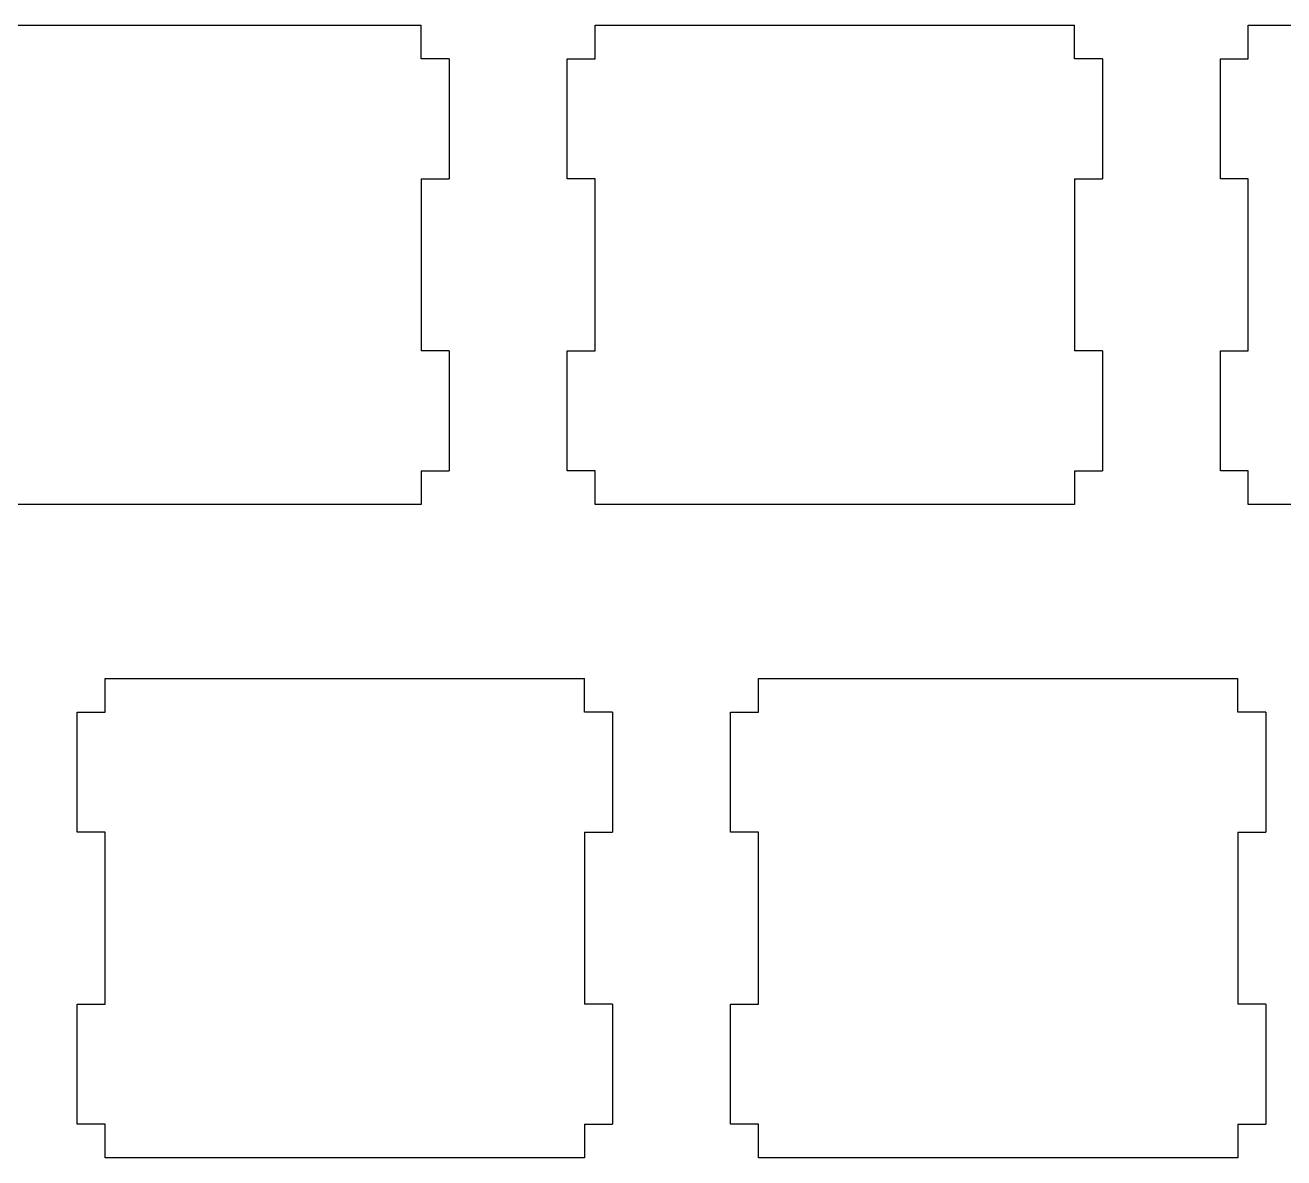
# Model space of a CAD drawing. Extents: x 16 to 306, y 20 to 120.
# Drawn here: x 189.7 to 226.31, y 43.77 to 76.72 of the extents above; entities that cross this region are included whole.
import ezdxf

# ---------------------------------------------------------------- set-up
doc = ezdxf.new("R2010")
doc.units = 0
doc.layers.add('LAYER_1', color=7, linetype='CONTINUOUS')

msp = doc.modelspace()

# ---------------------------------------------------------------- linework, layer by layer
at = {"layer": 'LAYER_1', "linetype": 'BYBLOCK'}
for points in [[(189.452, 76.718, 0), (190.14, 76.718, 0), (190.888, 76.718, 0), (191.685, 76.718, 0), (192.519, 76.718, 0), (193.376, 76.718, 0), (194.246, 76.718, 0), (195.115, 76.718, 0), (195.973, 76.718, 0), (196.806, 76.718, 0), (197.603, 76.718, 0), (198.351, 76.718, 0), (199.039, 76.718, 0), (199.655, 76.718, 0), (200.185, 76.718, 0), (200.619, 76.718, 0), (200.944, 76.718, 0), (201.148, 76.718, 0), (201.218, 76.718, 0)], [(201.218, 75.739, 0), (201.218, 75.744, 0), (201.218, 75.759, 0), (201.218, 75.781, 0), (201.218, 75.812, 0), (201.218, 75.849, 0), (201.218, 75.892, 0), (201.218, 75.94, 0), (201.218, 75.993, 0), (201.218, 76.049, 0), (201.218, 76.107, 0), (201.218, 76.168, 0), (201.218, 76.229, 0), (201.218, 76.29, 0), (201.218, 76.35, 0), (201.218, 76.408, 0), (201.218, 76.464, 0), (201.218, 76.517, 0), (201.218, 76.565, 0), (201.218, 76.608, 0), (201.218, 76.645, 0), (201.218, 76.676, 0), (201.218, 76.699, 0), (201.218, 76.713, 0), (201.218, 76.718, 0)], [(206.273, 76.718, 0), (206.344, 76.718, 0), (206.547, 76.718, 0), (206.872, 76.718, 0), (207.306, 76.718, 0), (207.837, 76.718, 0), (208.452, 76.718, 0), (209.14, 76.718, 0), (209.888, 76.718, 0), (210.685, 76.718, 0), (211.519, 76.718, 0), (212.376, 76.718, 0), (213.246, 76.718, 0), (214.115, 76.718, 0), (214.973, 76.718, 0), (215.806, 76.718, 0), (216.603, 76.718, 0), (217.351, 76.718, 0), (218.039, 76.718, 0), (218.655, 76.718, 0), (219.185, 76.718, 0), (219.619, 76.718, 0), (219.944, 76.718, 0), (220.148, 76.718, 0), (220.218, 76.718, 0)], [(206.273, 75.739, 0), (206.273, 75.744, 0), (206.273, 75.759, 0), (206.273, 75.781, 0), (206.273, 75.812, 0), (206.273, 75.849, 0), (206.273, 75.892, 0), (206.273, 75.94, 0), (206.273, 75.993, 0), (206.273, 76.049, 0), (206.273, 76.107, 0), (206.273, 76.168, 0), (206.273, 76.229, 0), (206.273, 76.29, 0), (206.273, 76.35, 0), (206.273, 76.408, 0), (206.273, 76.464, 0), (206.273, 76.517, 0), (206.273, 76.565, 0), (206.273, 76.608, 0), (206.273, 76.645, 0), (206.273, 76.676, 0), (206.273, 76.699, 0), (206.273, 76.713, 0), (206.273, 76.718, 0)], [(220.218, 75.739, 0), (220.218, 75.744, 0), (220.218, 75.759, 0), (220.218, 75.781, 0), (220.218, 75.812, 0), (220.218, 75.849, 0), (220.218, 75.892, 0), (220.218, 75.94, 0), (220.218, 75.993, 0), (220.218, 76.049, 0), (220.218, 76.107, 0), (220.218, 76.168, 0), (220.218, 76.229, 0), (220.218, 76.29, 0), (220.218, 76.35, 0), (220.218, 76.408, 0), (220.218, 76.464, 0), (220.218, 76.517, 0), (220.218, 76.565, 0), (220.218, 76.608, 0), (220.218, 76.645, 0), (220.218, 76.676, 0), (220.218, 76.699, 0), (220.218, 76.713, 0), (220.218, 76.718, 0)], [(225.273, 76.718, 0), (225.344, 76.718, 0), (225.547, 76.718, 0), (225.872, 76.718, 0), (226.306, 76.718, 0), (226.837, 76.718, 0)], [(225.273, 75.739, 0), (225.273, 75.744, 0), (225.273, 75.759, 0), (225.273, 75.781, 0), (225.273, 75.812, 0), (225.273, 75.849, 0), (225.273, 75.892, 0), (225.273, 75.94, 0), (225.273, 75.993, 0), (225.273, 76.049, 0), (225.273, 76.107, 0), (225.273, 76.168, 0), (225.273, 76.229, 0), (225.273, 76.29, 0), (225.273, 76.35, 0), (225.273, 76.408, 0), (225.273, 76.464, 0), (225.273, 76.517, 0), (225.273, 76.565, 0), (225.273, 76.608, 0), (225.273, 76.645, 0), (225.273, 76.676, 0), (225.273, 76.699, 0), (225.273, 76.713, 0), (225.273, 76.718, 0)], [(202.03, 75.739, 0), (202.025, 75.739, 0), (202.014, 75.739, 0), (201.995, 75.739, 0), (201.969, 75.739, 0), (201.939, 75.739, 0), (201.903, 75.739, 0), (201.863, 75.739, 0), (201.819, 75.739, 0), (201.773, 75.739, 0), (201.724, 75.739, 0), (201.674, 75.739, 0), (201.624, 75.739, 0), (201.573, 75.739, 0), (201.523, 75.739, 0), (201.475, 75.739, 0), (201.429, 75.739, 0), (201.385, 75.739, 0), (201.345, 75.739, 0), (201.309, 75.739, 0), (201.278, 75.739, 0), (201.253, 75.739, 0), (201.234, 75.739, 0), (201.222, 75.739, 0), (201.218, 75.739, 0)], [(202.03, 75.739, 0), (202.03, 75.722, 0), (202.03, 75.671, 0), (202.03, 75.589, 0), (202.03, 75.48, 0), (202.03, 75.348, 0), (202.03, 75.193, 0), (202.03, 75.021, 0), (202.03, 74.833, 0), (202.03, 74.634, 0), (202.03, 74.425, 0), (202.03, 74.21, 0), (202.03, 73.992, 0), (202.03, 73.774, 0), (202.03, 73.56, 0), (202.03, 73.351, 0), (202.03, 73.151, 0), (202.03, 72.964, 0), (202.03, 72.791, 0), (202.03, 72.637, 0), (202.03, 72.504, 0), (202.03, 72.396, 0), (202.03, 72.314, 0), (202.03, 72.263, 0), (202.03, 72.245, 0)], [(205.462, 72.245, 0), (205.462, 72.263, 0), (205.462, 72.314, 0), (205.462, 72.396, 0), (205.462, 72.504, 0), (205.462, 72.637, 0), (205.462, 72.791, 0), (205.462, 72.964, 0), (205.462, 73.151, 0), (205.462, 73.351, 0), (205.462, 73.56, 0), (205.462, 73.774, 0), (205.462, 73.992, 0), (205.462, 74.21, 0), (205.462, 74.425, 0), (205.462, 74.634, 0), (205.462, 74.833, 0), (205.462, 75.021, 0), (205.462, 75.193, 0), (205.462, 75.348, 0), (205.462, 75.48, 0), (205.462, 75.589, 0), (205.462, 75.671, 0), (205.462, 75.722, 0), (205.462, 75.739, 0)], [(205.462, 75.739, 0), (205.466, 75.739, 0), (205.478, 75.739, 0), (205.497, 75.739, 0), (205.522, 75.739, 0), (205.553, 75.739, 0), (205.588, 75.739, 0), (205.628, 75.739, 0), (205.672, 75.739, 0), (205.718, 75.739, 0), (205.767, 75.739, 0), (205.817, 75.739, 0), (205.867, 75.739, 0), (205.918, 75.739, 0), (205.968, 75.739, 0), (206.016, 75.739, 0), (206.063, 75.739, 0), (206.106, 75.739, 0), (206.146, 75.739, 0), (206.182, 75.739, 0), (206.213, 75.739, 0), (206.238, 75.739, 0), (206.257, 75.739, 0), (206.269, 75.739, 0), (206.273, 75.739, 0)], [(221.03, 75.739, 0), (221.025, 75.739, 0), (221.014, 75.739, 0), (220.995, 75.739, 0), (220.969, 75.739, 0), (220.939, 75.739, 0), (220.903, 75.739, 0), (220.863, 75.739, 0), (220.819, 75.739, 0), (220.773, 75.739, 0), (220.724, 75.739, 0), (220.674, 75.739, 0), (220.624, 75.739, 0), (220.573, 75.739, 0), (220.523, 75.739, 0), (220.475, 75.739, 0), (220.429, 75.739, 0), (220.385, 75.739, 0), (220.345, 75.739, 0), (220.309, 75.739, 0), (220.278, 75.739, 0), (220.253, 75.739, 0), (220.234, 75.739, 0), (220.222, 75.739, 0), (220.218, 75.739, 0)], [(221.03, 75.739, 0), (221.03, 75.722, 0), (221.03, 75.671, 0), (221.03, 75.589, 0), (221.03, 75.48, 0), (221.03, 75.348, 0), (221.03, 75.193, 0), (221.03, 75.021, 0), (221.03, 74.833, 0), (221.03, 74.634, 0), (221.03, 74.425, 0), (221.03, 74.21, 0), (221.03, 73.992, 0), (221.03, 73.774, 0), (221.03, 73.56, 0), (221.03, 73.351, 0), (221.03, 73.151, 0), (221.03, 72.964, 0), (221.03, 72.791, 0), (221.03, 72.637, 0), (221.03, 72.504, 0), (221.03, 72.396, 0), (221.03, 72.314, 0), (221.03, 72.263, 0), (221.03, 72.245, 0)], [(224.462, 72.245, 0), (224.462, 72.263, 0), (224.462, 72.314, 0), (224.462, 72.396, 0), (224.462, 72.504, 0), (224.462, 72.637, 0), (224.462, 72.791, 0), (224.462, 72.964, 0), (224.462, 73.151, 0), (224.462, 73.351, 0), (224.462, 73.56, 0), (224.462, 73.774, 0), (224.462, 73.992, 0), (224.462, 74.21, 0), (224.462, 74.425, 0), (224.462, 74.634, 0), (224.462, 74.833, 0), (224.462, 75.021, 0), (224.462, 75.193, 0), (224.462, 75.348, 0), (224.462, 75.48, 0), (224.462, 75.589, 0), (224.462, 75.671, 0), (224.462, 75.722, 0), (224.462, 75.739, 0)], [(224.462, 75.739, 0), (224.466, 75.739, 0), (224.478, 75.739, 0), (224.497, 75.739, 0), (224.522, 75.739, 0), (224.553, 75.739, 0), (224.588, 75.739, 0), (224.628, 75.739, 0), (224.672, 75.739, 0), (224.718, 75.739, 0), (224.767, 75.739, 0), (224.817, 75.739, 0), (224.867, 75.739, 0), (224.918, 75.739, 0), (224.968, 75.739, 0), (225.016, 75.739, 0), (225.063, 75.739, 0), (225.106, 75.739, 0), (225.146, 75.739, 0), (225.182, 75.739, 0), (225.213, 75.739, 0), (225.238, 75.739, 0), (225.257, 75.739, 0), (225.269, 75.739, 0), (225.273, 75.739, 0)], [(201.218, 72.245, 0), (201.218, 72.22, 0), (201.218, 72.147, 0), (201.218, 72.031, 0), (201.218, 71.875, 0), (201.218, 71.685, 0), (201.218, 71.464, 0), (201.218, 71.217, 0), (201.218, 70.949, 0), (201.218, 70.663, 0), (201.218, 70.365, 0), (201.218, 70.057, 0), (201.218, 69.745, 0), (201.218, 69.434, 0), (201.218, 69.126, 0), (201.218, 68.827, 0), (201.218, 68.542, 0), (201.218, 68.273, 0), (201.218, 68.027, 0), (201.218, 67.806, 0), (201.218, 67.616, 0), (201.218, 67.46, 0), (201.218, 67.344, 0), (201.218, 67.271, 0), (201.218, 67.245, 0)], [(201.218, 72.245, 0), (201.222, 72.245, 0), (201.234, 72.245, 0), (201.253, 72.245, 0), (201.278, 72.245, 0), (201.309, 72.245, 0), (201.345, 72.245, 0), (201.385, 72.245, 0), (201.429, 72.245, 0), (201.475, 72.245, 0), (201.523, 72.245, 0), (201.573, 72.245, 0), (201.624, 72.245, 0), (201.674, 72.245, 0), (201.724, 72.245, 0), (201.773, 72.245, 0), (201.819, 72.245, 0), (201.863, 72.245, 0), (201.903, 72.245, 0), (201.939, 72.245, 0), (201.969, 72.245, 0), (201.995, 72.245, 0), (202.014, 72.245, 0), (202.025, 72.245, 0), (202.03, 72.245, 0)], [(206.273, 72.245, 0), (206.269, 72.245, 0), (206.257, 72.245, 0), (206.238, 72.245, 0), (206.213, 72.245, 0), (206.182, 72.245, 0), (206.146, 72.245, 0), (206.106, 72.245, 0), (206.063, 72.245, 0), (206.016, 72.245, 0), (205.968, 72.245, 0), (205.918, 72.245, 0), (205.867, 72.245, 0), (205.817, 72.245, 0), (205.767, 72.245, 0), (205.718, 72.245, 0), (205.672, 72.245, 0), (205.628, 72.245, 0), (205.588, 72.245, 0), (205.553, 72.245, 0), (205.522, 72.245, 0), (205.497, 72.245, 0), (205.478, 72.245, 0), (205.466, 72.245, 0), (205.462, 72.245, 0)], [(206.273, 67.245, 0), (206.273, 67.271, 0), (206.273, 67.344, 0), (206.273, 67.46, 0), (206.273, 67.616, 0), (206.273, 67.806, 0), (206.273, 68.027, 0), (206.273, 68.273, 0), (206.273, 68.542, 0), (206.273, 68.827, 0), (206.273, 69.126, 0), (206.273, 69.434, 0), (206.273, 69.745, 0), (206.273, 70.057, 0), (206.273, 70.365, 0), (206.273, 70.663, 0), (206.273, 70.949, 0), (206.273, 71.217, 0), (206.273, 71.464, 0), (206.273, 71.685, 0), (206.273, 71.875, 0), (206.273, 72.031, 0), (206.273, 72.147, 0), (206.273, 72.22, 0), (206.273, 72.245, 0)], [(220.218, 72.245, 0), (220.218, 72.22, 0), (220.218, 72.147, 0), (220.218, 72.031, 0), (220.218, 71.875, 0), (220.218, 71.685, 0), (220.218, 71.464, 0), (220.218, 71.217, 0), (220.218, 70.949, 0), (220.218, 70.663, 0), (220.218, 70.365, 0), (220.218, 70.057, 0), (220.218, 69.745, 0), (220.218, 69.434, 0), (220.218, 69.126, 0), (220.218, 68.827, 0), (220.218, 68.542, 0), (220.218, 68.273, 0), (220.218, 68.027, 0), (220.218, 67.806, 0), (220.218, 67.616, 0), (220.218, 67.46, 0), (220.218, 67.344, 0), (220.218, 67.271, 0), (220.218, 67.245, 0)], [(220.218, 72.245, 0), (220.222, 72.245, 0), (220.234, 72.245, 0), (220.253, 72.245, 0), (220.278, 72.245, 0), (220.309, 72.245, 0), (220.345, 72.245, 0), (220.385, 72.245, 0), (220.429, 72.245, 0), (220.475, 72.245, 0), (220.523, 72.245, 0), (220.573, 72.245, 0), (220.624, 72.245, 0), (220.674, 72.245, 0), (220.724, 72.245, 0), (220.773, 72.245, 0), (220.819, 72.245, 0), (220.863, 72.245, 0), (220.903, 72.245, 0), (220.939, 72.245, 0), (220.969, 72.245, 0), (220.995, 72.245, 0), (221.014, 72.245, 0), (221.025, 72.245, 0), (221.03, 72.245, 0)], [(225.273, 72.245, 0), (225.269, 72.245, 0), (225.257, 72.245, 0), (225.238, 72.245, 0), (225.213, 72.245, 0), (225.182, 72.245, 0), (225.146, 72.245, 0), (225.106, 72.245, 0), (225.063, 72.245, 0), (225.016, 72.245, 0), (224.968, 72.245, 0), (224.918, 72.245, 0), (224.867, 72.245, 0), (224.817, 72.245, 0), (224.767, 72.245, 0), (224.718, 72.245, 0), (224.672, 72.245, 0), (224.628, 72.245, 0), (224.588, 72.245, 0), (224.553, 72.245, 0), (224.522, 72.245, 0), (224.497, 72.245, 0), (224.478, 72.245, 0), (224.466, 72.245, 0), (224.462, 72.245, 0)], [(225.273, 67.245, 0), (225.273, 67.271, 0), (225.273, 67.344, 0), (225.273, 67.46, 0), (225.273, 67.616, 0), (225.273, 67.806, 0), (225.273, 68.027, 0), (225.273, 68.273, 0), (225.273, 68.542, 0), (225.273, 68.827, 0), (225.273, 69.126, 0), (225.273, 69.434, 0), (225.273, 69.745, 0), (225.273, 70.057, 0), (225.273, 70.365, 0), (225.273, 70.663, 0), (225.273, 70.949, 0), (225.273, 71.217, 0), (225.273, 71.464, 0), (225.273, 71.685, 0), (225.273, 71.875, 0), (225.273, 72.031, 0), (225.273, 72.147, 0), (225.273, 72.22, 0), (225.273, 72.245, 0)], [(202.03, 67.245, 0), (202.025, 67.245, 0), (202.014, 67.245, 0), (201.995, 67.245, 0), (201.969, 67.245, 0), (201.939, 67.245, 0), (201.903, 67.245, 0), (201.863, 67.245, 0), (201.819, 67.245, 0), (201.773, 67.245, 0), (201.724, 67.245, 0), (201.674, 67.245, 0), (201.624, 67.245, 0), (201.573, 67.245, 0), (201.523, 67.245, 0), (201.475, 67.245, 0), (201.429, 67.245, 0), (201.385, 67.245, 0), (201.345, 67.245, 0), (201.309, 67.245, 0), (201.278, 67.245, 0), (201.253, 67.245, 0), (201.234, 67.245, 0), (201.222, 67.245, 0), (201.218, 67.245, 0)], [(202.03, 67.245, 0), (202.03, 67.228, 0), (202.03, 67.177, 0), (202.03, 67.095, 0), (202.03, 66.987, 0), (202.03, 66.854, 0), (202.03, 66.699, 0), (202.03, 66.527, 0), (202.03, 66.34, 0), (202.03, 66.14, 0), (202.03, 65.931, 0), (202.03, 65.716, 0), (202.03, 65.498, 0), (202.03, 65.281, 0), (202.03, 65.066, 0), (202.03, 64.857, 0), (202.03, 64.657, 0), (202.03, 64.47, 0), (202.03, 64.297, 0), (202.03, 64.143, 0), (202.03, 64.01, 0), (202.03, 63.902, 0), (202.03, 63.82, 0), (202.03, 63.769, 0), (202.03, 63.751, 0)], [(205.462, 63.751, 0), (205.462, 63.769, 0), (205.462, 63.82, 0), (205.462, 63.902, 0), (205.462, 64.01, 0), (205.462, 64.143, 0), (205.462, 64.297, 0), (205.462, 64.47, 0), (205.462, 64.657, 0), (205.462, 64.857, 0), (205.462, 65.066, 0), (205.462, 65.281, 0), (205.462, 65.498, 0), (205.462, 65.716, 0), (205.462, 65.931, 0), (205.462, 66.14, 0), (205.462, 66.34, 0), (205.462, 66.527, 0), (205.462, 66.699, 0), (205.462, 66.854, 0), (205.462, 66.987, 0), (205.462, 67.095, 0), (205.462, 67.177, 0), (205.462, 67.228, 0), (205.462, 67.245, 0)], [(205.462, 67.245, 0), (205.466, 67.245, 0), (205.478, 67.245, 0), (205.497, 67.245, 0), (205.522, 67.245, 0), (205.553, 67.245, 0), (205.588, 67.245, 0), (205.628, 67.245, 0), (205.672, 67.245, 0), (205.718, 67.245, 0), (205.767, 67.245, 0), (205.817, 67.245, 0), (205.867, 67.245, 0), (205.918, 67.245, 0), (205.968, 67.245, 0), (206.016, 67.245, 0), (206.063, 67.245, 0), (206.106, 67.245, 0), (206.146, 67.245, 0), (206.182, 67.245, 0), (206.213, 67.245, 0), (206.238, 67.245, 0), (206.257, 67.245, 0), (206.269, 67.245, 0), (206.273, 67.245, 0)], [(221.03, 67.245, 0), (221.025, 67.245, 0), (221.014, 67.245, 0), (220.995, 67.245, 0), (220.969, 67.245, 0), (220.939, 67.245, 0), (220.903, 67.245, 0), (220.863, 67.245, 0), (220.819, 67.245, 0), (220.773, 67.245, 0), (220.724, 67.245, 0), (220.674, 67.245, 0), (220.624, 67.245, 0), (220.573, 67.245, 0), (220.523, 67.245, 0), (220.475, 67.245, 0), (220.429, 67.245, 0), (220.385, 67.245, 0), (220.345, 67.245, 0), (220.309, 67.245, 0), (220.278, 67.245, 0), (220.253, 67.245, 0), (220.234, 67.245, 0), (220.222, 67.245, 0), (220.218, 67.245, 0)], [(221.03, 67.245, 0), (221.03, 67.228, 0), (221.03, 67.177, 0), (221.03, 67.095, 0), (221.03, 66.987, 0), (221.03, 66.854, 0), (221.03, 66.699, 0), (221.03, 66.527, 0), (221.03, 66.34, 0), (221.03, 66.14, 0), (221.03, 65.931, 0), (221.03, 65.716, 0), (221.03, 65.498, 0), (221.03, 65.281, 0), (221.03, 65.066, 0), (221.03, 64.857, 0), (221.03, 64.657, 0), (221.03, 64.47, 0), (221.03, 64.297, 0), (221.03, 64.143, 0), (221.03, 64.01, 0), (221.03, 63.902, 0), (221.03, 63.82, 0), (221.03, 63.769, 0), (221.03, 63.751, 0)], [(224.462, 63.751, 0), (224.462, 63.769, 0), (224.462, 63.82, 0), (224.462, 63.902, 0), (224.462, 64.01, 0), (224.462, 64.143, 0), (224.462, 64.297, 0), (224.462, 64.47, 0), (224.462, 64.657, 0), (224.462, 64.857, 0), (224.462, 65.066, 0), (224.462, 65.281, 0), (224.462, 65.498, 0), (224.462, 65.716, 0), (224.462, 65.931, 0), (224.462, 66.14, 0), (224.462, 66.34, 0), (224.462, 66.527, 0), (224.462, 66.699, 0), (224.462, 66.854, 0), (224.462, 66.987, 0), (224.462, 67.095, 0), (224.462, 67.177, 0), (224.462, 67.228, 0), (224.462, 67.245, 0)], [(224.462, 67.245, 0), (224.466, 67.245, 0), (224.478, 67.245, 0), (224.497, 67.245, 0), (224.522, 67.245, 0), (224.553, 67.245, 0), (224.588, 67.245, 0), (224.628, 67.245, 0), (224.672, 67.245, 0), (224.718, 67.245, 0), (224.767, 67.245, 0), (224.817, 67.245, 0), (224.867, 67.245, 0), (224.918, 67.245, 0), (224.968, 67.245, 0), (225.016, 67.245, 0), (225.063, 67.245, 0), (225.106, 67.245, 0), (225.146, 67.245, 0), (225.182, 67.245, 0), (225.213, 67.245, 0), (225.238, 67.245, 0), (225.257, 67.245, 0), (225.269, 67.245, 0), (225.273, 67.245, 0)], [(201.218, 63.751, 0), (201.222, 63.751, 0), (201.234, 63.751, 0), (201.253, 63.751, 0), (201.278, 63.751, 0), (201.309, 63.751, 0), (201.345, 63.751, 0), (201.385, 63.751, 0), (201.429, 63.751, 0), (201.475, 63.751, 0), (201.523, 63.751, 0), (201.573, 63.751, 0), (201.624, 63.751, 0), (201.674, 63.751, 0), (201.724, 63.751, 0), (201.773, 63.751, 0), (201.819, 63.751, 0), (201.863, 63.751, 0), (201.903, 63.751, 0), (201.939, 63.751, 0), (201.969, 63.751, 0), (201.995, 63.751, 0), (202.014, 63.751, 0), (202.025, 63.751, 0), (202.03, 63.751, 0)], [(201.218, 63.751, 0), (201.218, 63.747, 0), (201.218, 63.732, 0), (201.218, 63.709, 0), (201.218, 63.679, 0), (201.218, 63.642, 0), (201.218, 63.599, 0), (201.218, 63.55, 0), (201.218, 63.498, 0), (201.218, 63.442, 0), (201.218, 63.383, 0), (201.218, 63.323, 0), (201.218, 63.262, 0), (201.218, 63.201, 0), (201.218, 63.141, 0), (201.218, 63.082, 0), (201.218, 63.027, 0), (201.218, 62.974, 0), (201.218, 62.926, 0), (201.218, 62.883, 0), (201.218, 62.845, 0), (201.218, 62.815, 0), (201.218, 62.792, 0), (201.218, 62.778, 0), (201.218, 62.773, 0)], [(206.273, 63.751, 0), (206.269, 63.751, 0), (206.257, 63.751, 0), (206.238, 63.751, 0), (206.213, 63.751, 0), (206.182, 63.751, 0), (206.146, 63.751, 0), (206.106, 63.751, 0), (206.063, 63.751, 0), (206.016, 63.751, 0), (205.968, 63.751, 0), (205.918, 63.751, 0), (205.867, 63.751, 0), (205.817, 63.751, 0), (205.767, 63.751, 0), (205.718, 63.751, 0), (205.672, 63.751, 0), (205.628, 63.751, 0), (205.588, 63.751, 0), (205.553, 63.751, 0), (205.522, 63.751, 0), (205.497, 63.751, 0), (205.478, 63.751, 0), (205.466, 63.751, 0), (205.462, 63.751, 0)], [(206.273, 62.773, 0), (206.273, 62.778, 0), (206.273, 62.792, 0), (206.273, 62.815, 0), (206.273, 62.845, 0), (206.273, 62.883, 0), (206.273, 62.926, 0), (206.273, 62.974, 0), (206.273, 63.027, 0), (206.273, 63.082, 0), (206.273, 63.141, 0), (206.273, 63.201, 0), (206.273, 63.262, 0), (206.273, 63.323, 0), (206.273, 63.383, 0), (206.273, 63.442, 0), (206.273, 63.498, 0), (206.273, 63.55, 0), (206.273, 63.599, 0), (206.273, 63.642, 0), (206.273, 63.679, 0), (206.273, 63.709, 0), (206.273, 63.732, 0), (206.273, 63.747, 0), (206.273, 63.751, 0)], [(220.218, 63.751, 0), (220.222, 63.751, 0), (220.234, 63.751, 0), (220.253, 63.751, 0), (220.278, 63.751, 0), (220.309, 63.751, 0), (220.345, 63.751, 0), (220.385, 63.751, 0), (220.429, 63.751, 0), (220.475, 63.751, 0), (220.523, 63.751, 0), (220.573, 63.751, 0), (220.624, 63.751, 0), (220.674, 63.751, 0), (220.724, 63.751, 0), (220.773, 63.751, 0), (220.819, 63.751, 0), (220.863, 63.751, 0), (220.903, 63.751, 0), (220.939, 63.751, 0), (220.969, 63.751, 0), (220.995, 63.751, 0), (221.014, 63.751, 0), (221.025, 63.751, 0), (221.03, 63.751, 0)], [(220.218, 63.751, 0), (220.218, 63.747, 0), (220.218, 63.732, 0), (220.218, 63.709, 0), (220.218, 63.679, 0), (220.218, 63.642, 0), (220.218, 63.599, 0), (220.218, 63.55, 0), (220.218, 63.498, 0), (220.218, 63.442, 0), (220.218, 63.383, 0), (220.218, 63.323, 0), (220.218, 63.262, 0), (220.218, 63.201, 0), (220.218, 63.141, 0), (220.218, 63.082, 0), (220.218, 63.027, 0), (220.218, 62.974, 0), (220.218, 62.926, 0), (220.218, 62.883, 0), (220.218, 62.845, 0), (220.218, 62.815, 0), (220.218, 62.792, 0), (220.218, 62.778, 0), (220.218, 62.773, 0)], [(225.273, 63.751, 0), (225.269, 63.751, 0), (225.257, 63.751, 0), (225.238, 63.751, 0), (225.213, 63.751, 0), (225.182, 63.751, 0), (225.146, 63.751, 0), (225.106, 63.751, 0), (225.063, 63.751, 0), (225.016, 63.751, 0), (224.968, 63.751, 0), (224.918, 63.751, 0), (224.867, 63.751, 0), (224.817, 63.751, 0), (224.767, 63.751, 0), (224.718, 63.751, 0), (224.672, 63.751, 0), (224.628, 63.751, 0), (224.588, 63.751, 0), (224.553, 63.751, 0), (224.522, 63.751, 0), (224.497, 63.751, 0), (224.478, 63.751, 0), (224.466, 63.751, 0), (224.462, 63.751, 0)], [(225.273, 62.773, 0), (225.273, 62.778, 0), (225.273, 62.792, 0), (225.273, 62.815, 0), (225.273, 62.845, 0), (225.273, 62.883, 0), (225.273, 62.926, 0), (225.273, 62.974, 0), (225.273, 63.027, 0), (225.273, 63.082, 0), (225.273, 63.141, 0), (225.273, 63.201, 0), (225.273, 63.262, 0), (225.273, 63.323, 0), (225.273, 63.383, 0), (225.273, 63.442, 0), (225.273, 63.498, 0), (225.273, 63.55, 0), (225.273, 63.599, 0), (225.273, 63.642, 0), (225.273, 63.679, 0), (225.273, 63.709, 0), (225.273, 63.732, 0), (225.273, 63.747, 0), (225.273, 63.751, 0)], [(201.218, 62.773, 0), (201.148, 62.773, 0), (200.944, 62.773, 0), (200.619, 62.773, 0), (200.185, 62.773, 0), (199.655, 62.773, 0), (199.039, 62.773, 0), (198.351, 62.773, 0), (197.603, 62.773, 0), (196.806, 62.773, 0), (195.973, 62.773, 0), (195.115, 62.773, 0), (194.246, 62.773, 0), (193.376, 62.773, 0), (192.519, 62.773, 0), (191.685, 62.773, 0), (190.888, 62.773, 0), (190.14, 62.773, 0), (189.452, 62.773, 0)], [(220.218, 62.773, 0), (220.148, 62.773, 0), (219.944, 62.773, 0), (219.619, 62.773, 0), (219.185, 62.773, 0), (218.655, 62.773, 0), (218.039, 62.773, 0), (217.351, 62.773, 0), (216.603, 62.773, 0), (215.806, 62.773, 0), (214.973, 62.773, 0), (214.115, 62.773, 0), (213.246, 62.773, 0), (212.376, 62.773, 0), (211.519, 62.773, 0), (210.685, 62.773, 0), (209.888, 62.773, 0), (209.14, 62.773, 0), (208.452, 62.773, 0), (207.837, 62.773, 0), (207.306, 62.773, 0), (206.872, 62.773, 0), (206.547, 62.773, 0), (206.344, 62.773, 0), (206.273, 62.773, 0)], [(226.837, 62.773, 0), (226.306, 62.773, 0), (225.872, 62.773, 0), (225.547, 62.773, 0), (225.344, 62.773, 0), (225.273, 62.773, 0)], [(192.023, 57.718, 0), (192.094, 57.718, 0), (192.297, 57.718, 0), (192.622, 57.718, 0), (193.056, 57.718, 0), (193.587, 57.718, 0), (194.202, 57.718, 0), (194.89, 57.718, 0), (195.638, 57.718, 0), (196.435, 57.718, 0), (197.269, 57.718, 0), (198.126, 57.718, 0), (198.996, 57.718, 0), (199.865, 57.718, 0), (200.723, 57.718, 0), (201.556, 57.718, 0), (202.353, 57.718, 0), (203.101, 57.718, 0), (203.789, 57.718, 0), (204.405, 57.718, 0), (204.935, 57.718, 0), (205.369, 57.718, 0), (205.694, 57.718, 0), (205.898, 57.718, 0), (205.968, 57.718, 0)], [(192.023, 56.739, 0), (192.023, 56.744, 0), (192.023, 56.759, 0), (192.023, 56.781, 0), (192.023, 56.812, 0), (192.023, 56.849, 0), (192.023, 56.892, 0), (192.023, 56.94, 0), (192.023, 56.993, 0), (192.023, 57.049, 0), (192.023, 57.107, 0), (192.023, 57.168, 0), (192.023, 57.229, 0), (192.023, 57.29, 0), (192.023, 57.35, 0), (192.023, 57.408, 0), (192.023, 57.464, 0), (192.023, 57.517, 0), (192.023, 57.565, 0), (192.023, 57.608, 0), (192.023, 57.645, 0), (192.023, 57.676, 0), (192.023, 57.699, 0), (192.023, 57.713, 0), (192.023, 57.718, 0)], [(205.968, 56.739, 0), (205.968, 56.744, 0), (205.968, 56.759, 0), (205.968, 56.781, 0), (205.968, 56.812, 0), (205.968, 56.849, 0), (205.968, 56.892, 0), (205.968, 56.94, 0), (205.968, 56.993, 0), (205.968, 57.049, 0), (205.968, 57.107, 0), (205.968, 57.168, 0), (205.968, 57.229, 0), (205.968, 57.29, 0), (205.968, 57.35, 0), (205.968, 57.408, 0), (205.968, 57.464, 0), (205.968, 57.517, 0), (205.968, 57.565, 0), (205.968, 57.608, 0), (205.968, 57.645, 0), (205.968, 57.676, 0), (205.968, 57.699, 0), (205.968, 57.713, 0), (205.968, 57.718, 0)], [(211.023, 57.718, 0), (211.094, 57.718, 0), (211.297, 57.718, 0), (211.622, 57.718, 0), (212.056, 57.718, 0), (212.587, 57.718, 0), (213.202, 57.718, 0), (213.89, 57.718, 0), (214.638, 57.718, 0), (215.435, 57.718, 0), (216.269, 57.718, 0), (217.126, 57.718, 0), (217.996, 57.718, 0), (218.865, 57.718, 0), (219.723, 57.718, 0), (220.556, 57.718, 0), (221.353, 57.718, 0), (222.101, 57.718, 0), (222.789, 57.718, 0), (223.405, 57.718, 0), (223.935, 57.718, 0), (224.369, 57.718, 0), (224.694, 57.718, 0), (224.898, 57.718, 0), (224.968, 57.718, 0)], [(211.023, 56.739, 0), (211.023, 56.744, 0), (211.023, 56.759, 0), (211.023, 56.781, 0), (211.023, 56.812, 0), (211.023, 56.849, 0), (211.023, 56.892, 0), (211.023, 56.94, 0), (211.023, 56.993, 0), (211.023, 57.049, 0), (211.023, 57.107, 0), (211.023, 57.168, 0), (211.023, 57.229, 0), (211.023, 57.29, 0), (211.023, 57.35, 0), (211.023, 57.408, 0), (211.023, 57.464, 0), (211.023, 57.517, 0), (211.023, 57.565, 0), (211.023, 57.608, 0), (211.023, 57.645, 0), (211.023, 57.676, 0), (211.023, 57.699, 0), (211.023, 57.713, 0), (211.023, 57.718, 0)], [(224.968, 56.739, 0), (224.968, 56.744, 0), (224.968, 56.759, 0), (224.968, 56.781, 0), (224.968, 56.812, 0), (224.968, 56.849, 0), (224.968, 56.892, 0), (224.968, 56.94, 0), (224.968, 56.993, 0), (224.968, 57.049, 0), (224.968, 57.107, 0), (224.968, 57.168, 0), (224.968, 57.229, 0), (224.968, 57.29, 0), (224.968, 57.35, 0), (224.968, 57.408, 0), (224.968, 57.464, 0), (224.968, 57.517, 0), (224.968, 57.565, 0), (224.968, 57.608, 0), (224.968, 57.645, 0), (224.968, 57.676, 0), (224.968, 57.699, 0), (224.968, 57.713, 0), (224.968, 57.718, 0)], [(191.212, 53.245, 0), (191.212, 53.263, 0), (191.212, 53.314, 0), (191.212, 53.396, 0), (191.212, 53.504, 0), (191.212, 53.637, 0), (191.212, 53.791, 0), (191.212, 53.964, 0), (191.212, 54.151, 0), (191.212, 54.351, 0), (191.212, 54.56, 0), (191.212, 54.774, 0), (191.212, 54.992, 0), (191.212, 55.21, 0), (191.212, 55.425, 0), (191.212, 55.634, 0), (191.212, 55.833, 0), (191.212, 56.021, 0), (191.212, 56.193, 0), (191.212, 56.348, 0), (191.212, 56.48, 0), (191.212, 56.589, 0), (191.212, 56.671, 0), (191.212, 56.722, 0), (191.212, 56.739, 0)], [(191.212, 56.739, 0), (191.216, 56.739, 0), (191.228, 56.739, 0), (191.247, 56.739, 0), (191.272, 56.739, 0), (191.303, 56.739, 0), (191.338, 56.739, 0), (191.378, 56.739, 0), (191.422, 56.739, 0), (191.468, 56.739, 0), (191.517, 56.739, 0), (191.567, 56.739, 0), (191.617, 56.739, 0), (191.668, 56.739, 0), (191.718, 56.739, 0), (191.766, 56.739, 0), (191.813, 56.739, 0), (191.856, 56.739, 0), (191.896, 56.739, 0), (191.932, 56.739, 0), (191.963, 56.739, 0), (191.988, 56.739, 0), (192.007, 56.739, 0), (192.019, 56.739, 0), (192.023, 56.739, 0)], [(206.78, 56.739, 0), (206.775, 56.739, 0), (206.764, 56.739, 0), (206.745, 56.739, 0), (206.719, 56.739, 0), (206.689, 56.739, 0), (206.653, 56.739, 0), (206.613, 56.739, 0), (206.569, 56.739, 0), (206.523, 56.739, 0), (206.474, 56.739, 0), (206.424, 56.739, 0), (206.374, 56.739, 0), (206.323, 56.739, 0), (206.273, 56.739, 0), (206.225, 56.739, 0), (206.179, 56.739, 0), (206.135, 56.739, 0), (206.095, 56.739, 0), (206.059, 56.739, 0), (206.028, 56.739, 0), (206.003, 56.739, 0), (205.984, 56.739, 0), (205.972, 56.739, 0), (205.968, 56.739, 0)], [(206.78, 56.739, 0), (206.78, 56.722, 0), (206.78, 56.671, 0), (206.78, 56.589, 0), (206.78, 56.48, 0), (206.78, 56.348, 0), (206.78, 56.193, 0), (206.78, 56.021, 0), (206.78, 55.833, 0), (206.78, 55.634, 0), (206.78, 55.425, 0), (206.78, 55.21, 0), (206.78, 54.992, 0), (206.78, 54.774, 0), (206.78, 54.56, 0), (206.78, 54.351, 0), (206.78, 54.151, 0), (206.78, 53.964, 0), (206.78, 53.791, 0), (206.78, 53.637, 0), (206.78, 53.504, 0), (206.78, 53.396, 0), (206.78, 53.314, 0), (206.78, 53.263, 0), (206.78, 53.245, 0)], [(210.212, 53.245, 0), (210.212, 53.263, 0), (210.212, 53.314, 0), (210.212, 53.396, 0), (210.212, 53.504, 0), (210.212, 53.637, 0), (210.212, 53.791, 0), (210.212, 53.964, 0), (210.212, 54.151, 0), (210.212, 54.351, 0), (210.212, 54.56, 0), (210.212, 54.774, 0), (210.212, 54.992, 0), (210.212, 55.21, 0), (210.212, 55.425, 0), (210.212, 55.634, 0), (210.212, 55.833, 0), (210.212, 56.021, 0), (210.212, 56.193, 0), (210.212, 56.348, 0), (210.212, 56.48, 0), (210.212, 56.589, 0), (210.212, 56.671, 0), (210.212, 56.722, 0), (210.212, 56.739, 0)], [(210.212, 56.739, 0), (210.216, 56.739, 0), (210.228, 56.739, 0), (210.247, 56.739, 0), (210.272, 56.739, 0), (210.303, 56.739, 0), (210.338, 56.739, 0), (210.378, 56.739, 0), (210.422, 56.739, 0), (210.468, 56.739, 0), (210.517, 56.739, 0), (210.567, 56.739, 0), (210.617, 56.739, 0), (210.668, 56.739, 0), (210.718, 56.739, 0), (210.766, 56.739, 0), (210.813, 56.739, 0), (210.856, 56.739, 0), (210.896, 56.739, 0), (210.932, 56.739, 0), (210.963, 56.739, 0), (210.988, 56.739, 0), (211.007, 56.739, 0), (211.019, 56.739, 0), (211.023, 56.739, 0)], [(225.78, 56.739, 0), (225.775, 56.739, 0), (225.764, 56.739, 0), (225.745, 56.739, 0), (225.719, 56.739, 0), (225.689, 56.739, 0), (225.653, 56.739, 0), (225.613, 56.739, 0), (225.569, 56.739, 0), (225.523, 56.739, 0), (225.474, 56.739, 0), (225.424, 56.739, 0), (225.374, 56.739, 0), (225.323, 56.739, 0), (225.273, 56.739, 0), (225.225, 56.739, 0), (225.179, 56.739, 0), (225.135, 56.739, 0), (225.095, 56.739, 0), (225.059, 56.739, 0), (225.028, 56.739, 0), (225.003, 56.739, 0), (224.984, 56.739, 0), (224.972, 56.739, 0), (224.968, 56.739, 0)], [(225.78, 56.739, 0), (225.78, 56.722, 0), (225.78, 56.671, 0), (225.78, 56.589, 0), (225.78, 56.48, 0), (225.78, 56.348, 0), (225.78, 56.193, 0), (225.78, 56.021, 0), (225.78, 55.833, 0), (225.78, 55.634, 0), (225.78, 55.425, 0), (225.78, 55.21, 0), (225.78, 54.992, 0), (225.78, 54.774, 0), (225.78, 54.56, 0), (225.78, 54.351, 0), (225.78, 54.151, 0), (225.78, 53.964, 0), (225.78, 53.791, 0), (225.78, 53.637, 0), (225.78, 53.504, 0), (225.78, 53.396, 0), (225.78, 53.314, 0), (225.78, 53.263, 0), (225.78, 53.245, 0)], [(192.023, 53.245, 0), (192.019, 53.245, 0), (192.007, 53.245, 0), (191.988, 53.245, 0), (191.963, 53.245, 0), (191.932, 53.245, 0), (191.896, 53.245, 0), (191.856, 53.245, 0), (191.813, 53.245, 0), (191.766, 53.245, 0), (191.718, 53.245, 0), (191.668, 53.245, 0), (191.617, 53.245, 0), (191.567, 53.245, 0), (191.517, 53.245, 0), (191.468, 53.245, 0), (191.422, 53.245, 0), (191.378, 53.245, 0), (191.338, 53.245, 0), (191.303, 53.245, 0), (191.272, 53.245, 0), (191.247, 53.245, 0), (191.228, 53.245, 0), (191.216, 53.245, 0), (191.212, 53.245, 0)], [(192.023, 48.245, 0), (192.023, 48.271, 0), (192.023, 48.344, 0), (192.023, 48.46, 0), (192.023, 48.616, 0), (192.023, 48.806, 0), (192.023, 49.027, 0), (192.023, 49.273, 0), (192.023, 49.542, 0), (192.023, 49.827, 0), (192.023, 50.126, 0), (192.023, 50.434, 0), (192.023, 50.745, 0), (192.023, 51.057, 0), (192.023, 51.365, 0), (192.023, 51.663, 0), (192.023, 51.949, 0), (192.023, 52.217, 0), (192.023, 52.464, 0), (192.023, 52.685, 0), (192.023, 52.875, 0), (192.023, 53.031, 0), (192.023, 53.147, 0), (192.023, 53.22, 0), (192.023, 53.245, 0)], [(205.968, 53.245, 0), (205.968, 53.22, 0), (205.968, 53.147, 0), (205.968, 53.031, 0), (205.968, 52.875, 0), (205.968, 52.685, 0), (205.968, 52.464, 0), (205.968, 52.217, 0), (205.968, 51.949, 0), (205.968, 51.663, 0), (205.968, 51.365, 0), (205.968, 51.057, 0), (205.968, 50.745, 0), (205.968, 50.434, 0), (205.968, 50.126, 0), (205.968, 49.827, 0), (205.968, 49.542, 0), (205.968, 49.273, 0), (205.968, 49.027, 0), (205.968, 48.806, 0), (205.968, 48.616, 0), (205.968, 48.46, 0), (205.968, 48.344, 0), (205.968, 48.271, 0), (205.968, 48.245, 0)], [(205.968, 53.245, 0), (205.972, 53.245, 0), (205.984, 53.245, 0), (206.003, 53.245, 0), (206.028, 53.245, 0), (206.059, 53.245, 0), (206.095, 53.245, 0), (206.135, 53.245, 0), (206.179, 53.245, 0), (206.225, 53.245, 0), (206.273, 53.245, 0), (206.323, 53.245, 0), (206.374, 53.245, 0), (206.424, 53.245, 0), (206.474, 53.245, 0), (206.523, 53.245, 0), (206.569, 53.245, 0), (206.613, 53.245, 0), (206.653, 53.245, 0), (206.689, 53.245, 0), (206.719, 53.245, 0), (206.745, 53.245, 0), (206.764, 53.245, 0), (206.775, 53.245, 0), (206.78, 53.245, 0)], [(211.023, 53.245, 0), (211.019, 53.245, 0), (211.007, 53.245, 0), (210.988, 53.245, 0), (210.963, 53.245, 0), (210.932, 53.245, 0), (210.896, 53.245, 0), (210.856, 53.245, 0), (210.813, 53.245, 0), (210.766, 53.245, 0), (210.718, 53.245, 0), (210.668, 53.245, 0), (210.617, 53.245, 0), (210.567, 53.245, 0), (210.517, 53.245, 0), (210.468, 53.245, 0), (210.422, 53.245, 0), (210.378, 53.245, 0), (210.338, 53.245, 0), (210.303, 53.245, 0), (210.272, 53.245, 0), (210.247, 53.245, 0), (210.228, 53.245, 0), (210.216, 53.245, 0), (210.212, 53.245, 0)], [(211.023, 48.245, 0), (211.023, 48.271, 0), (211.023, 48.344, 0), (211.023, 48.46, 0), (211.023, 48.616, 0), (211.023, 48.806, 0), (211.023, 49.027, 0), (211.023, 49.273, 0), (211.023, 49.542, 0), (211.023, 49.827, 0), (211.023, 50.126, 0), (211.023, 50.434, 0), (211.023, 50.745, 0), (211.023, 51.057, 0), (211.023, 51.365, 0), (211.023, 51.663, 0), (211.023, 51.949, 0), (211.023, 52.217, 0), (211.023, 52.464, 0), (211.023, 52.685, 0), (211.023, 52.875, 0), (211.023, 53.031, 0), (211.023, 53.147, 0), (211.023, 53.22, 0), (211.023, 53.245, 0)], [(224.968, 53.245, 0), (224.968, 53.22, 0), (224.968, 53.147, 0), (224.968, 53.031, 0), (224.968, 52.875, 0), (224.968, 52.685, 0), (224.968, 52.464, 0), (224.968, 52.217, 0), (224.968, 51.949, 0), (224.968, 51.663, 0), (224.968, 51.365, 0), (224.968, 51.057, 0), (224.968, 50.745, 0), (224.968, 50.434, 0), (224.968, 50.126, 0), (224.968, 49.827, 0), (224.968, 49.542, 0), (224.968, 49.273, 0), (224.968, 49.027, 0), (224.968, 48.806, 0), (224.968, 48.616, 0), (224.968, 48.46, 0), (224.968, 48.344, 0), (224.968, 48.271, 0), (224.968, 48.245, 0)], [(224.968, 53.245, 0), (224.972, 53.245, 0), (224.984, 53.245, 0), (225.003, 53.245, 0), (225.028, 53.245, 0), (225.059, 53.245, 0), (225.095, 53.245, 0), (225.135, 53.245, 0), (225.179, 53.245, 0), (225.225, 53.245, 0), (225.273, 53.245, 0), (225.323, 53.245, 0), (225.374, 53.245, 0), (225.424, 53.245, 0), (225.474, 53.245, 0), (225.523, 53.245, 0), (225.569, 53.245, 0), (225.613, 53.245, 0), (225.653, 53.245, 0), (225.689, 53.245, 0), (225.719, 53.245, 0), (225.745, 53.245, 0), (225.764, 53.245, 0), (225.775, 53.245, 0), (225.78, 53.245, 0)], [(191.212, 44.751, 0), (191.212, 44.769, 0), (191.212, 44.82, 0), (191.212, 44.902, 0), (191.212, 45.01, 0), (191.212, 45.143, 0), (191.212, 45.297, 0), (191.212, 45.47, 0), (191.212, 45.657, 0), (191.212, 45.857, 0), (191.212, 46.066, 0), (191.212, 46.281, 0), (191.212, 46.498, 0), (191.212, 46.716, 0), (191.212, 46.931, 0), (191.212, 47.14, 0), (191.212, 47.34, 0), (191.212, 47.527, 0), (191.212, 47.699, 0), (191.212, 47.854, 0), (191.212, 47.987, 0), (191.212, 48.095, 0), (191.212, 48.177, 0), (191.212, 48.228, 0), (191.212, 48.245, 0)], [(191.212, 48.245, 0), (191.216, 48.245, 0), (191.228, 48.245, 0), (191.247, 48.245, 0), (191.272, 48.245, 0), (191.303, 48.245, 0), (191.338, 48.245, 0), (191.378, 48.245, 0), (191.422, 48.245, 0), (191.468, 48.245, 0), (191.517, 48.245, 0), (191.567, 48.245, 0), (191.617, 48.245, 0), (191.668, 48.245, 0), (191.718, 48.245, 0), (191.766, 48.245, 0), (191.813, 48.245, 0), (191.856, 48.245, 0), (191.896, 48.245, 0), (191.932, 48.245, 0), (191.963, 48.245, 0), (191.988, 48.245, 0), (192.007, 48.245, 0), (192.019, 48.245, 0), (192.023, 48.245, 0)], [(206.78, 48.245, 0), (206.775, 48.245, 0), (206.764, 48.245, 0), (206.745, 48.245, 0), (206.719, 48.245, 0), (206.689, 48.245, 0), (206.653, 48.245, 0), (206.613, 48.245, 0), (206.569, 48.245, 0), (206.523, 48.245, 0), (206.474, 48.245, 0), (206.424, 48.245, 0), (206.374, 48.245, 0), (206.323, 48.245, 0), (206.273, 48.245, 0), (206.225, 48.245, 0), (206.179, 48.245, 0), (206.135, 48.245, 0), (206.095, 48.245, 0), (206.059, 48.245, 0), (206.028, 48.245, 0), (206.003, 48.245, 0), (205.984, 48.245, 0), (205.972, 48.245, 0), (205.968, 48.245, 0)], [(206.78, 48.245, 0), (206.78, 48.228, 0), (206.78, 48.177, 0), (206.78, 48.095, 0), (206.78, 47.987, 0), (206.78, 47.854, 0), (206.78, 47.699, 0), (206.78, 47.527, 0), (206.78, 47.34, 0), (206.78, 47.14, 0), (206.78, 46.931, 0), (206.78, 46.716, 0), (206.78, 46.498, 0), (206.78, 46.281, 0), (206.78, 46.066, 0), (206.78, 45.857, 0), (206.78, 45.657, 0), (206.78, 45.47, 0), (206.78, 45.297, 0), (206.78, 45.143, 0), (206.78, 45.01, 0), (206.78, 44.902, 0), (206.78, 44.82, 0), (206.78, 44.769, 0), (206.78, 44.751, 0)], [(210.212, 44.751, 0), (210.212, 44.769, 0), (210.212, 44.82, 0), (210.212, 44.902, 0), (210.212, 45.01, 0), (210.212, 45.143, 0), (210.212, 45.297, 0), (210.212, 45.47, 0), (210.212, 45.657, 0), (210.212, 45.857, 0), (210.212, 46.066, 0), (210.212, 46.281, 0), (210.212, 46.498, 0), (210.212, 46.716, 0), (210.212, 46.931, 0), (210.212, 47.14, 0), (210.212, 47.34, 0), (210.212, 47.527, 0), (210.212, 47.699, 0), (210.212, 47.854, 0), (210.212, 47.987, 0), (210.212, 48.095, 0), (210.212, 48.177, 0), (210.212, 48.228, 0), (210.212, 48.245, 0)], [(210.212, 48.245, 0), (210.216, 48.245, 0), (210.228, 48.245, 0), (210.247, 48.245, 0), (210.272, 48.245, 0), (210.303, 48.245, 0), (210.338, 48.245, 0), (210.378, 48.245, 0), (210.422, 48.245, 0), (210.468, 48.245, 0), (210.517, 48.245, 0), (210.567, 48.245, 0), (210.617, 48.245, 0), (210.668, 48.245, 0), (210.718, 48.245, 0), (210.766, 48.245, 0), (210.813, 48.245, 0), (210.856, 48.245, 0), (210.896, 48.245, 0), (210.932, 48.245, 0), (210.963, 48.245, 0), (210.988, 48.245, 0), (211.007, 48.245, 0), (211.019, 48.245, 0), (211.023, 48.245, 0)], [(225.78, 48.245, 0), (225.775, 48.245, 0), (225.764, 48.245, 0), (225.745, 48.245, 0), (225.719, 48.245, 0), (225.689, 48.245, 0), (225.653, 48.245, 0), (225.613, 48.245, 0), (225.569, 48.245, 0), (225.523, 48.245, 0), (225.474, 48.245, 0), (225.424, 48.245, 0), (225.374, 48.245, 0), (225.323, 48.245, 0), (225.273, 48.245, 0), (225.225, 48.245, 0), (225.179, 48.245, 0), (225.135, 48.245, 0), (225.095, 48.245, 0), (225.059, 48.245, 0), (225.028, 48.245, 0), (225.003, 48.245, 0), (224.984, 48.245, 0), (224.972, 48.245, 0), (224.968, 48.245, 0)], [(225.78, 48.245, 0), (225.78, 48.228, 0), (225.78, 48.177, 0), (225.78, 48.095, 0), (225.78, 47.987, 0), (225.78, 47.854, 0), (225.78, 47.699, 0), (225.78, 47.527, 0), (225.78, 47.34, 0), (225.78, 47.14, 0), (225.78, 46.931, 0), (225.78, 46.716, 0), (225.78, 46.498, 0), (225.78, 46.281, 0), (225.78, 46.066, 0), (225.78, 45.857, 0), (225.78, 45.657, 0), (225.78, 45.47, 0), (225.78, 45.297, 0), (225.78, 45.143, 0), (225.78, 45.01, 0), (225.78, 44.902, 0), (225.78, 44.82, 0), (225.78, 44.769, 0), (225.78, 44.751, 0)], [(192.023, 44.751, 0), (192.019, 44.751, 0), (192.007, 44.751, 0), (191.988, 44.751, 0), (191.963, 44.751, 0), (191.932, 44.751, 0), (191.896, 44.751, 0), (191.856, 44.751, 0), (191.813, 44.751, 0), (191.766, 44.751, 0), (191.718, 44.751, 0), (191.668, 44.751, 0), (191.617, 44.751, 0), (191.567, 44.751, 0), (191.517, 44.751, 0), (191.468, 44.751, 0), (191.422, 44.751, 0), (191.378, 44.751, 0), (191.338, 44.751, 0), (191.303, 44.751, 0), (191.272, 44.751, 0), (191.247, 44.751, 0), (191.228, 44.751, 0), (191.216, 44.751, 0), (191.212, 44.751, 0)], [(192.023, 43.773, 0), (192.023, 43.778, 0), (192.023, 43.792, 0), (192.023, 43.815, 0), (192.023, 43.845, 0), (192.023, 43.883, 0), (192.023, 43.926, 0), (192.023, 43.974, 0), (192.023, 44.027, 0), (192.023, 44.082, 0), (192.023, 44.141, 0), (192.023, 44.201, 0), (192.023, 44.262, 0), (192.023, 44.323, 0), (192.023, 44.383, 0), (192.023, 44.442, 0), (192.023, 44.498, 0), (192.023, 44.55, 0), (192.023, 44.599, 0), (192.023, 44.642, 0), (192.023, 44.679, 0), (192.023, 44.709, 0), (192.023, 44.732, 0), (192.023, 44.747, 0), (192.023, 44.751, 0)], [(205.968, 44.751, 0), (205.972, 44.751, 0), (205.984, 44.751, 0), (206.003, 44.751, 0), (206.028, 44.751, 0), (206.059, 44.751, 0), (206.095, 44.751, 0), (206.135, 44.751, 0), (206.179, 44.751, 0), (206.225, 44.751, 0), (206.273, 44.751, 0), (206.323, 44.751, 0), (206.374, 44.751, 0), (206.424, 44.751, 0), (206.474, 44.751, 0), (206.523, 44.751, 0), (206.569, 44.751, 0), (206.613, 44.751, 0), (206.653, 44.751, 0), (206.689, 44.751, 0), (206.719, 44.751, 0), (206.745, 44.751, 0), (206.764, 44.751, 0), (206.775, 44.751, 0), (206.78, 44.751, 0)], [(205.968, 44.751, 0), (205.968, 44.747, 0), (205.968, 44.732, 0), (205.968, 44.709, 0), (205.968, 44.679, 0), (205.968, 44.642, 0), (205.968, 44.599, 0), (205.968, 44.55, 0), (205.968, 44.498, 0), (205.968, 44.442, 0), (205.968, 44.383, 0), (205.968, 44.323, 0), (205.968, 44.262, 0), (205.968, 44.201, 0), (205.968, 44.141, 0), (205.968, 44.082, 0), (205.968, 44.027, 0), (205.968, 43.974, 0), (205.968, 43.926, 0), (205.968, 43.883, 0), (205.968, 43.845, 0), (205.968, 43.815, 0), (205.968, 43.792, 0), (205.968, 43.778, 0), (205.968, 43.773, 0)], [(211.023, 44.751, 0), (211.019, 44.751, 0), (211.007, 44.751, 0), (210.988, 44.751, 0), (210.963, 44.751, 0), (210.932, 44.751, 0), (210.896, 44.751, 0), (210.856, 44.751, 0), (210.813, 44.751, 0), (210.766, 44.751, 0), (210.718, 44.751, 0), (210.668, 44.751, 0), (210.617, 44.751, 0), (210.567, 44.751, 0), (210.517, 44.751, 0), (210.468, 44.751, 0), (210.422, 44.751, 0), (210.378, 44.751, 0), (210.338, 44.751, 0), (210.303, 44.751, 0), (210.272, 44.751, 0), (210.247, 44.751, 0), (210.228, 44.751, 0), (210.216, 44.751, 0), (210.212, 44.751, 0)], [(211.023, 43.773, 0), (211.023, 43.778, 0), (211.023, 43.792, 0), (211.023, 43.815, 0), (211.023, 43.845, 0), (211.023, 43.883, 0), (211.023, 43.926, 0), (211.023, 43.974, 0), (211.023, 44.027, 0), (211.023, 44.082, 0), (211.023, 44.141, 0), (211.023, 44.201, 0), (211.023, 44.262, 0), (211.023, 44.323, 0), (211.023, 44.383, 0), (211.023, 44.442, 0), (211.023, 44.498, 0), (211.023, 44.55, 0), (211.023, 44.599, 0), (211.023, 44.642, 0), (211.023, 44.679, 0), (211.023, 44.709, 0), (211.023, 44.732, 0), (211.023, 44.747, 0), (211.023, 44.751, 0)], [(224.968, 44.751, 0), (224.972, 44.751, 0), (224.984, 44.751, 0), (225.003, 44.751, 0), (225.028, 44.751, 0), (225.059, 44.751, 0), (225.095, 44.751, 0), (225.135, 44.751, 0), (225.179, 44.751, 0), (225.225, 44.751, 0), (225.273, 44.751, 0), (225.323, 44.751, 0), (225.374, 44.751, 0), (225.424, 44.751, 0), (225.474, 44.751, 0), (225.523, 44.751, 0), (225.569, 44.751, 0), (225.613, 44.751, 0), (225.653, 44.751, 0), (225.689, 44.751, 0), (225.719, 44.751, 0), (225.745, 44.751, 0), (225.764, 44.751, 0), (225.775, 44.751, 0), (225.78, 44.751, 0)], [(224.968, 44.751, 0), (224.968, 44.747, 0), (224.968, 44.732, 0), (224.968, 44.709, 0), (224.968, 44.679, 0), (224.968, 44.642, 0), (224.968, 44.599, 0), (224.968, 44.55, 0), (224.968, 44.498, 0), (224.968, 44.442, 0), (224.968, 44.383, 0), (224.968, 44.323, 0), (224.968, 44.262, 0), (224.968, 44.201, 0), (224.968, 44.141, 0), (224.968, 44.082, 0), (224.968, 44.027, 0), (224.968, 43.974, 0), (224.968, 43.926, 0), (224.968, 43.883, 0), (224.968, 43.845, 0), (224.968, 43.815, 0), (224.968, 43.792, 0), (224.968, 43.778, 0), (224.968, 43.773, 0)], [(205.968, 43.773, 0), (205.898, 43.773, 0), (205.694, 43.773, 0), (205.369, 43.773, 0), (204.935, 43.773, 0), (204.405, 43.773, 0), (203.789, 43.773, 0), (203.101, 43.773, 0), (202.353, 43.773, 0), (201.556, 43.773, 0), (200.723, 43.773, 0), (199.865, 43.773, 0), (198.996, 43.773, 0), (198.126, 43.773, 0), (197.269, 43.773, 0), (196.435, 43.773, 0), (195.638, 43.773, 0), (194.89, 43.773, 0), (194.202, 43.773, 0), (193.587, 43.773, 0), (193.056, 43.773, 0), (192.622, 43.773, 0), (192.297, 43.773, 0), (192.094, 43.773, 0), (192.023, 43.773, 0)], [(224.968, 43.773, 0), (224.898, 43.773, 0), (224.694, 43.773, 0), (224.369, 43.773, 0), (223.935, 43.773, 0), (223.405, 43.773, 0), (222.789, 43.773, 0), (222.101, 43.773, 0), (221.353, 43.773, 0), (220.556, 43.773, 0), (219.723, 43.773, 0), (218.865, 43.773, 0), (217.996, 43.773, 0), (217.126, 43.773, 0), (216.269, 43.773, 0), (215.435, 43.773, 0), (214.638, 43.773, 0), (213.89, 43.773, 0), (213.202, 43.773, 0), (212.587, 43.773, 0), (212.056, 43.773, 0), (211.622, 43.773, 0), (211.297, 43.773, 0), (211.094, 43.773, 0), (211.023, 43.773, 0)]]:
    msp.add_polyline3d(points, dxfattribs=at)

doc.saveas('drawing.dxf')
